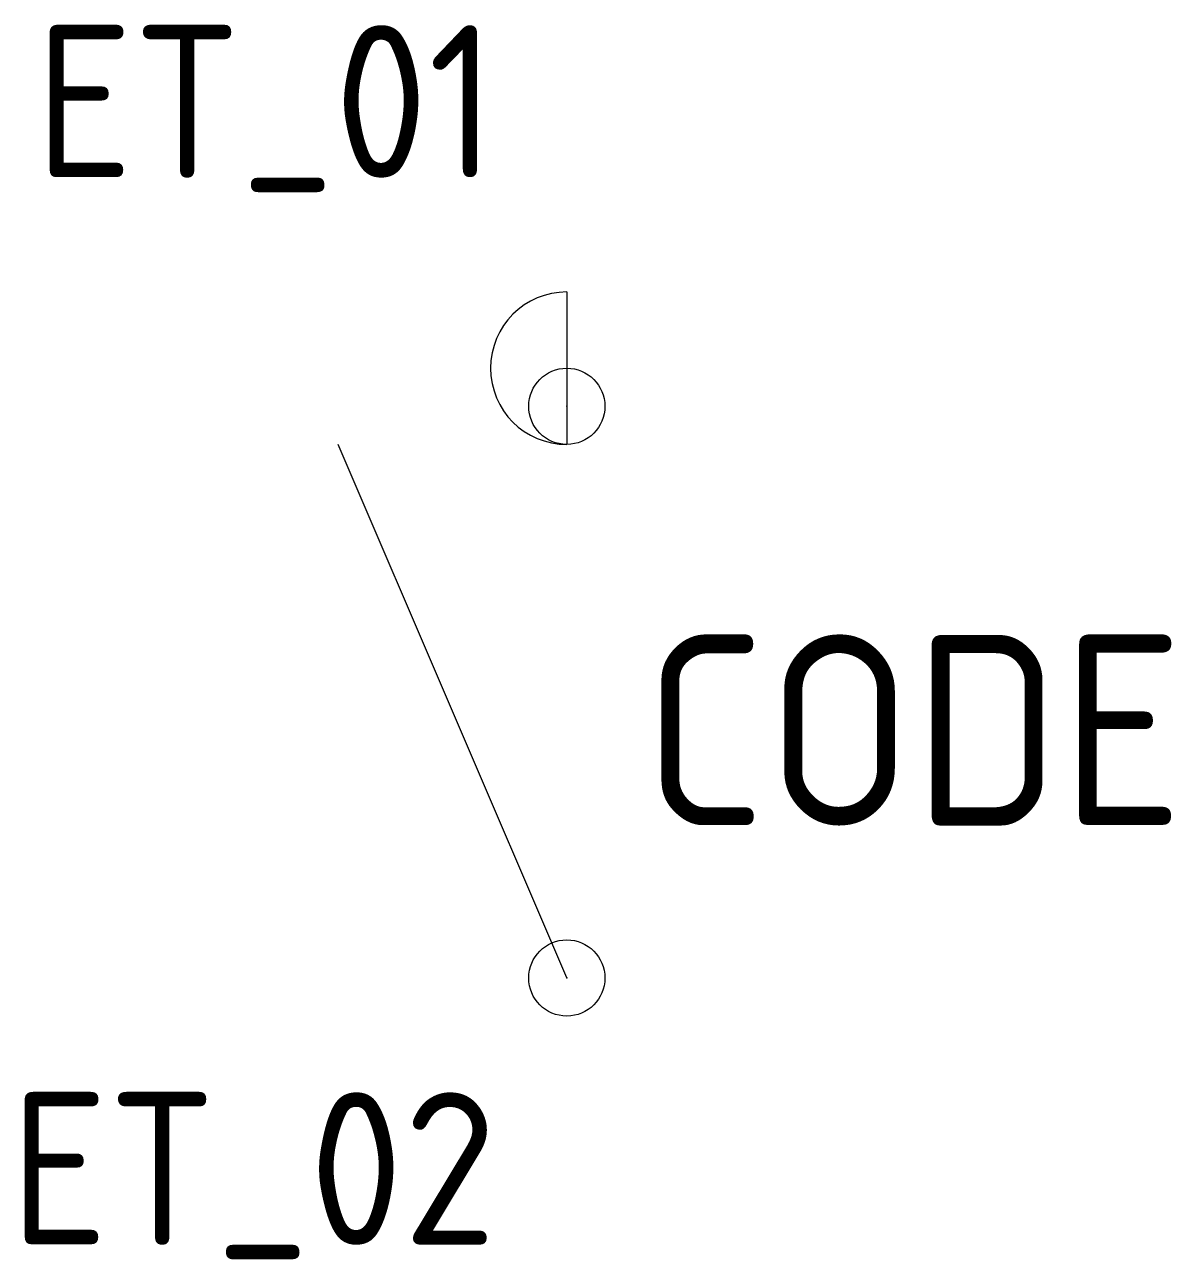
# Model space of a CAD drawing. Extents: x 314.1 to 329.2, y 162.6 to 178.8.
import ezdxf
from ezdxf.enums import TextEntityAlignment as Align

# ---------------------------------------------------------------- set-up
doc = ezdxf.new("R2010")
doc.units = 0
doc.header["$LTSCALE"] = 10
doc.header["$MEASUREMENT"] = 0
doc.header["$PDMODE"] = 32
doc.header["$PDSIZE"] = 1
doc.layers.get('0').update_dxf_attribs({"linetype": 'CONTINUOUS'})
for name, color, linetype in [('C', 7, 'CONTINUOUS'), ('TKST2', 2, 'CONTINUOUS'), ('TKST3', 1, 'CONTINUOUS')]:
    doc.layers.add(name, color=color, linetype=linetype)
doc.styles.get("Standard").update_dxf_attribs({"font": 'ISO8', "width": 1.2})

msp = doc.modelspace()

# ---------------------------------------------------------------- linework, layer by layer
msp.add_lwpolyline([(321.25, 175.25, 1), (321.25, 173.25)], format="xyb")
for points in [[(321.25, 175.25), (321.25, 173.25)], [(321.25, 166.25), (318.25, 173.25)]]:
    msp.add_lwpolyline(points)
at = {"layer": 'C', "color": 1}
msp.add_point((321.25, 173.75), dxfattribs=at)
at = {"layer": 'C', "color": 2}
msp.add_point((321.25, 166.25), dxfattribs=at)

# ---------------------------------------------------------------- texts
at = {"layer": 'TKST2'}
for tag, p in [('ET_01', (320.33, 176.75)), ('ET_02', (320.33, 162.75))]:
    msp.add_attdef(tag, text='', height=2, dxfattribs=at).set_placement(p, align=Align.RIGHT)
at = {"layer": 'TKST3'}
msp.add_attdef('CODE', (322.25, 168.25), '-K', height=2.5, dxfattribs=at)

doc.saveas('drawing.dxf')
